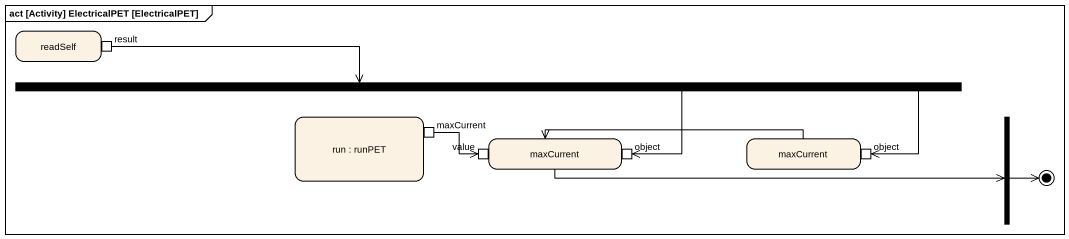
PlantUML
@startuml
mainframe act [Activity] ElectricalPET [ElectricalPET]
hide empty description
state readSelf {
  state result <<outputPin>>
}
state fork1 <<fork>>
state "run : runPET" as run {
  state maxCurrent <<outputPin>>
}
state fork2 <<fork>>
state "maxCurrent" as maxCurrent_2 {
  state value <<inputPin>>
  state "object" as object_ <<inputPin>>
}
state "maxCurrent" as maxCurrent_3 {
  state "object" as object__2 <<inputPin>>
}
result -right-> fork1
fork1 -right-> object_
fork1 -right-> object__2
maxCurrent -right-> value
maxCurrent_2 -right-> fork2
maxCurrent_3 -left-> maxCurrent_2
fork2 -right-> [*]
@enduml
